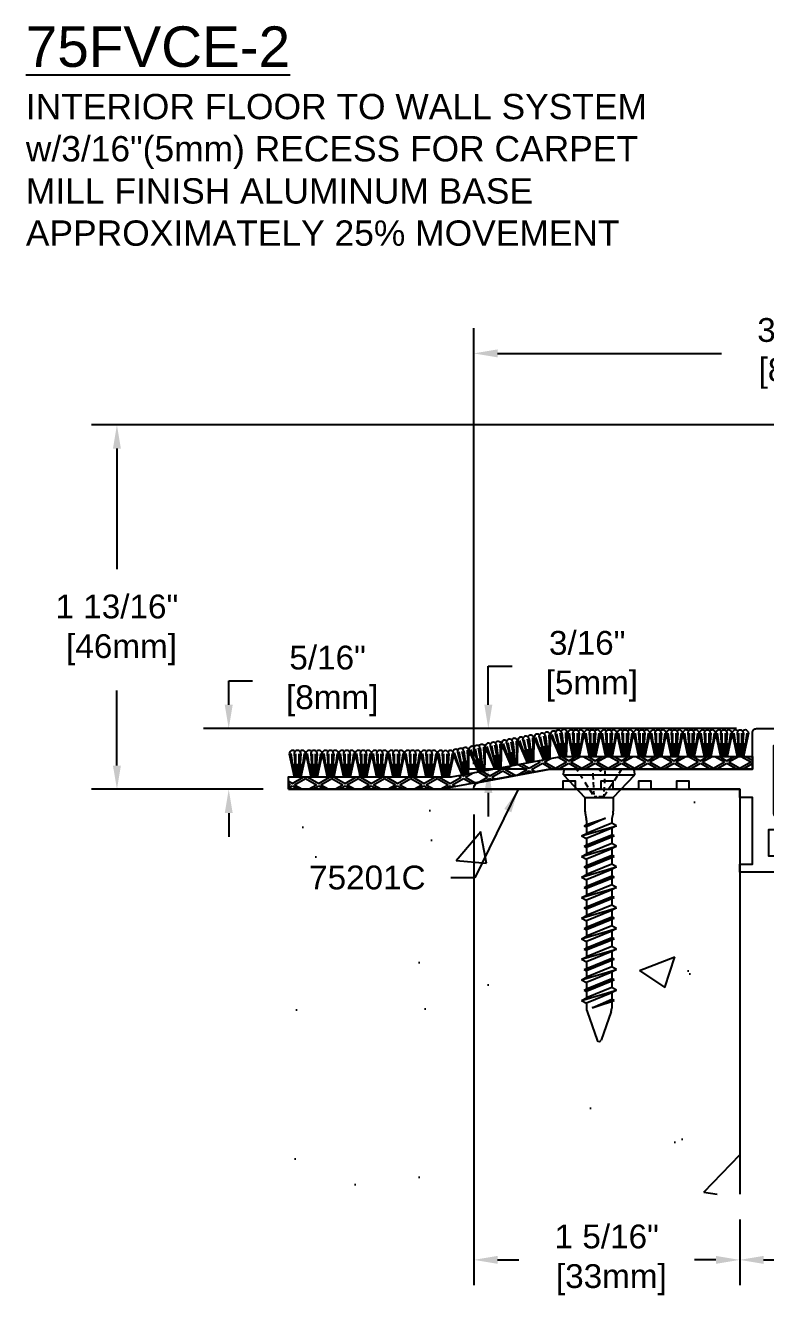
# Model space of a CAD drawing. Header units: inches. Extents: x -0.68 to 7.31, y -0.52 to 5.85.
# Drawn here: x -0.68 to 2.97, y -0.52 to 5.85 of the extents above; entities that cross this region are included whole.
import ezdxf

# ---------------------------------------------------------------- set-up
doc = ezdxf.new("R2010")
doc.units = ezdxf.units.IN
doc.header["$MEASUREMENT"] = 0
for name, color, linetype in [('Anchors', 4, 'Continuous'), ('Conditions', 1, 'Continuous'), ('Dimensions', 3, 'Continuous'), ('Text', 2, 'Continuous')]:
    doc.layers.add(name, color=color, linetype=linetype)
doc.styles.add('ARIAL', font='arial.ttf')
doc.dimstyles.new('ARIAL', dxfattribs={"dimtxt": 0.1175, "dimasz": 0.1175, "dimexe": 0.125, "dimexo": 0.125, "dimgap": 0.125, "dimtad": 0, "dimtih": 1, "dimtoh": 1, "dimdec": 4, "dimzin": 0, "dimdsep": 46, "dimlunit": 4, "dimtxsty": 'ARIAL', "dimcen": 0.09, "dimadec": 0, "dimazin": 0, "dimtfac": 1, "dimtdec": 4, "dimtofl": 0, "dimtmove": 0, "dimatfit": 3, "dimfxl": 0, "dimfrac": 2, "dimtolj": 1, "dimtzin": 0, "dimarcsym": 0})

# ---------------------------------------------------------------- blocks, each defined once
blk = doc.blocks.new('TF316114')
for p, q in [((-0.1634, 0), (0.1634, 0)), ((-0.1042, -0.0127), (-0.1125, 0)), ((-0.1762, -0.0285), (-0.1747, -0.0103)), ((-0.1762, -0.0285), (0.1762, -0.0285)), ((-0.1762, -0.0285), (-0.0698, -0.141)), ((-0.0815, -0.0472), (-0.0915, -0.0321)), ((-0.0308, -0.0055), (-0.0311, -0.0002)), ((-0.0297, -0.0263), (-0.0301, -0.0195)), ((-0.0284, -0.051), (-0.0294, -0.0323)), ((0.0274, -0.0703), (0.0286, -0.0479)), ((0.0297, -0.0255), (0.0306, -0.0085)), ((0.0698, -0.141), (0.1762, -0.0285)), ((0.0898, -0.0346), (0.0746, -0.0579)), ((0.1095, -0.0045), (0.0979, -0.0223)), ((0.1762, -0.0285), (0.1747, -0.0103)), ((-0.0533, -0.0902), (-0.0691, -0.0662)), ((-0.0307, -0.1248), (-0.0441, -0.1044)), ((-0.0263, -0.091), (-0.0277, -0.065)), ((-0.0245, -0.1261), (-0.0253, -0.1097)), ((0.0373, -0.1147), (0.024, -0.135)), ((0.024, -0.135), (0.0245, -0.1246)), ((0.0253, -0.1104), (0.0264, -0.0896)), ((0.0662, -0.0707), (0.0485, -0.0976)), ((-0.0698, -0.141), (-0.0698, -0.2081)), ((-0.0698, -0.141), (0.0698, -0.141)), ((-0.024, -0.135), (-0.0107, -0.135)), ((-0.0018, -0.135), (0.0183, -0.135)), ((0.0698, -0.141), (0.0698, -0.2081)), ((-0.0737, -0.2796), (0.0321, -0.2431)), ((-0.0687, -0.2177), (-0.0633, -0.2437)), ((0.0321, -0.2431), (-0.0623, -0.2858)), ((-0.0623, -0.2734), (0.0321, -0.2431)), ((-0.0623, -0.2533), (-0.0623, -0.2734)), ((0.0622, -0.2533), (0.0622, -0.2667)), ((0.0687, -0.2177), (0.0633, -0.2437)), ((-0.0863, -0.3304), (0.0862, -0.2796)), ((-0.0863, -0.3304), (-0.0623, -0.3175)), ((-0.0737, -0.2796), (-0.0623, -0.2734)), ((-0.0737, -0.2796), (-0.0623, -0.2858)), ((0.0622, -0.2667), (-0.0623, -0.3175)), ((-0.0623, -0.2858), (-0.0623, -0.3175)), ((0.0622, -0.2925), (-0.0623, -0.3433)), ((0.0622, -0.2925), (0.0622, -0.3242)), ((0.0862, -0.2796), (0.0622, -0.2667)), ((0.0862, -0.2796), (0.0622, -0.2925)), ((-0.0863, -0.3304), (-0.0623, -0.3433)), ((-0.0863, -0.4319), (0.0862, -0.3812)), ((-0.0737, -0.3812), (0.0737, -0.3304)), ((-0.0737, -0.3812), (-0.0623, -0.375)), ((-0.0737, -0.3812), (-0.0623, -0.3873)), ((-0.0623, -0.375), (0.0622, -0.3242)), ((0.0622, -0.3365), (-0.0623, -0.3873)), ((-0.0623, -0.3433), (-0.0623, -0.375)), ((0.0622, -0.3682), (-0.0623, -0.419)), ((0.0737, -0.3304), (0.0622, -0.3242)), ((0.0737, -0.3304), (0.0622, -0.3365)), ((0.0622, -0.3365), (0.0622, -0.3682)), ((0.0862, -0.3812), (0.0622, -0.3682)), ((0.0862, -0.3812), (0.0622, -0.3941)), ((-0.0863, -0.4319), (-0.0623, -0.419)), ((-0.0863, -0.4319), (-0.0623, -0.4449)), ((-0.0737, -0.4827), (0.0737, -0.4319)), ((-0.0623, -0.3873), (-0.0623, -0.419)), ((0.0622, -0.3941), (-0.0623, -0.4449)), ((-0.0623, -0.4766), (0.0622, -0.4258)), ((0.0622, -0.4381), (-0.0623, -0.4889)), ((-0.0623, -0.4449), (-0.0623, -0.4766)), ((0.0622, -0.3941), (0.0622, -0.4258)), ((0.0737, -0.4319), (0.0622, -0.4258)), ((0.0737, -0.4319), (0.0622, -0.4381)), ((0.0622, -0.4381), (0.0622, -0.4698)), ((-0.0863, -0.5335), (0.0862, -0.4827)), ((-0.0737, -0.4827), (-0.0623, -0.4766)), ((-0.0737, -0.4827), (-0.0623, -0.4889)), ((0.0622, -0.4698), (-0.0623, -0.5206)), ((-0.0623, -0.4889), (-0.0623, -0.5206)), ((0.0622, -0.4956), (-0.0623, -0.5464)), ((0.0862, -0.4827), (0.0622, -0.4698)), ((0.0862, -0.4827), (0.0622, -0.4956)), ((0.0622, -0.4956), (0.0622, -0.5273)), ((-0.0863, -0.5335), (-0.0623, -0.5206)), ((-0.0863, -0.5335), (-0.0623, -0.5464)), ((-0.0737, -0.5843), (0.0737, -0.5335)), ((-0.0623, -0.5781), (0.0622, -0.5273)), ((0.0622, -0.5397), (-0.0623, -0.5904)), ((-0.0623, -0.5464), (-0.0623, -0.5781)), ((0.0622, -0.5714), (-0.0623, -0.6221)), ((0.0737, -0.5335), (0.0622, -0.5273)), ((0.0737, -0.5335), (0.0622, -0.5397)), ((0.0622, -0.5397), (0.0622, -0.5714)), ((0.0862, -0.5843), (0.0622, -0.5714)), ((-0.0863, -0.6351), (0.0862, -0.5843)), ((-0.0863, -0.6351), (-0.0623, -0.6221)), ((-0.0863, -0.6351), (-0.0623, -0.648)), ((-0.0737, -0.5843), (-0.0623, -0.5781)), ((-0.0737, -0.5843), (-0.0623, -0.5904)), ((-0.0737, -0.6858), (0.0737, -0.6351)), ((-0.0623, -0.5904), (-0.0623, -0.6221)), ((0.0622, -0.5972), (-0.0623, -0.648)), ((-0.0623, -0.6797), (0.0622, -0.6289)), ((0.0862, -0.5843), (0.0622, -0.5972)), ((0.0622, -0.5972), (0.0622, -0.6289)), ((0.0737, -0.6351), (0.0622, -0.6289)), ((0.0737, -0.6351), (0.0622, -0.6412)), ((-0.0863, -0.7366), (0.0862, -0.6858)), ((-0.0737, -0.6858), (-0.0623, -0.6797)), ((-0.0737, -0.6858), (-0.0623, -0.692)), ((0.0622, -0.6412), (-0.0623, -0.692)), ((-0.0623, -0.648), (-0.0623, -0.6797)), ((0.0622, -0.6729), (-0.0623, -0.7237)), ((-0.0623, -0.692), (-0.0623, -0.7237)), ((0.0622, -0.6988), (-0.0623, -0.7495)), ((0.0622, -0.6412), (0.0622, -0.6729)), ((0.0862, -0.6858), (0.0622, -0.6729)), ((0.0862, -0.6858), (0.0622, -0.6988)), ((0.0622, -0.6988), (0.0622, -0.7305)), ((-0.0863, -0.7366), (-0.0623, -0.7237)), ((-0.0863, -0.7366), (-0.0623, -0.7495)), ((-0.0737, -0.7874), (0.0737, -0.7366)), ((-0.0623, -0.7812), (0.0622, -0.7305)), ((0.0622, -0.7428), (-0.0623, -0.7936)), ((-0.0623, -0.7495), (-0.0623, -0.7812)), ((0.0737, -0.7366), (0.0622, -0.7305)), ((0.0737, -0.7366), (0.0622, -0.7428)), ((0.0622, -0.7428), (0.0622, -0.7745)), ((-0.0863, -0.8382), (0.0862, -0.7874)), ((-0.0863, -0.8382), (-0.0623, -0.8253)), ((-0.0737, -0.7874), (-0.0623, -0.7812)), ((-0.0737, -0.7874), (-0.0623, -0.7936)), ((0.0622, -0.7745), (-0.0623, -0.8253)), ((-0.0623, -0.7936), (-0.0623, -0.8253)), ((0.0622, -0.8003), (-0.0623, -0.8511)), ((0.0862, -0.7874), (0.0622, -0.7745)), ((0.0862, -0.7874), (0.0622, -0.8003)), ((0.0622, -0.8003), (0.0622, -0.832)), ((-0.0863, -0.8382), (-0.0623, -0.8511)), ((-0.0863, -0.9397), (0.0862, -0.889)), ((-0.0737, -0.889), (0.0737, -0.8382)), ((-0.0737, -0.889), (-0.0623, -0.8828)), ((-0.0737, -0.889), (-0.0623, -0.8951)), ((-0.0623, -0.8828), (0.0622, -0.832)), ((0.0622, -0.8444), (-0.0623, -0.8951)), ((-0.0623, -0.8511), (-0.0623, -0.8828)), ((0.0622, -0.876), (-0.0623, -0.9268)), ((0.0737, -0.8382), (0.0622, -0.832)), ((0.0737, -0.8382), (0.0622, -0.8444)), ((0.0622, -0.8444), (0.0622, -0.876)), ((0.0862, -0.889), (0.0622, -0.876)), ((0.0862, -0.889), (0.0622, -0.9019)), ((-0.0863, -0.9397), (-0.0623, -0.9268)), ((-0.0863, -0.9397), (-0.0623, -0.9527)), ((-0.0737, -0.9905), (0.0737, -0.9397)), ((-0.0623, -0.8951), (-0.0623, -0.9268)), ((0.0622, -0.9019), (-0.0623, -0.9527)), ((-0.0623, -0.9844), (0.0622, -0.9336)), ((0.0622, -0.9459), (-0.0623, -0.9967)), ((-0.0623, -0.9527), (-0.0623, -0.9844)), ((0.0622, -0.9019), (0.0622, -0.9336)), ((0.0737, -0.9397), (0.0622, -0.9336)), ((0.0737, -0.9397), (0.0622, -0.9459)), ((0.0622, -0.9459), (0.0622, -0.9776)), ((-0.0863, -1.0413), (0.0862, -0.9905)), ((-0.0737, -0.9905), (-0.0623, -0.9844)), ((-0.0737, -0.9905), (-0.0623, -0.9967)), ((0.0622, -0.9776), (-0.0623, -1.0284)), ((-0.0623, -0.9967), (-0.0623, -1.0284)), ((0.0622, -1.0035), (-0.0623, -1.0542)), ((0.0862, -0.9905), (0.0622, -0.9776)), ((0.0862, -0.9905), (0.0622, -1.0035)), ((0.0622, -1.0035), (0.0622, -1.0351)), ((-0.0863, -1.0413), (-0.0623, -1.0284)), ((-0.0863, -1.0413), (-0.0623, -1.0542)), ((-0.0737, -1.0921), (0.0737, -1.0413)), ((-0.0623, -1.0859), (0.0622, -1.0351)), ((0.0622, -1.0475), (-0.0623, -1.0983)), ((-0.0623, -1.0542), (-0.0623, -1.0859)), ((0.0622, -1.0792), (-0.0623, -1.13)), ((0.0737, -1.0413), (0.0622, -1.0351)), ((0.0737, -1.0413), (0.0622, -1.0475)), ((0.0622, -1.0475), (0.0622, -1.0792)), ((0.0862, -1.0921), (0.0622, -1.0792)), ((-0.0863, -1.1429), (0.0862, -1.0921)), ((-0.0863, -1.1429), (-0.0623, -1.13)), ((-0.0863, -1.1429), (-0.0623, -1.1558)), ((-0.0737, -1.0921), (-0.0623, -1.0859)), ((-0.0737, -1.0921), (-0.0623, -1.0983)), ((-0.0623, -1.0983), (-0.0623, -1.13)), ((0.0622, -1.105), (-0.0623, -1.1558)), ((-0.0335, -1.1798), (0.0622, -1.1367)), ((-0.0335, -1.1798), (0.0737, -1.1429)), ((0.0862, -1.0921), (0.0622, -1.105)), ((0.0622, -1.105), (0.0622, -1.1367)), ((0.0737, -1.1429), (0.0622, -1.1367)), ((0.0737, -1.1429), (0.0622, -1.149)), ((-0.0623, -1.1558), (-0.0623, -1.1817)), ((-0.0596, -1.197), (-0.0096, -1.3398)), ((0.0622, -1.149), (-0.0335, -1.1798)), ((0.0596, -1.197), (0.0096, -1.3398)), ((0.0622, -1.149), (0.0622, -1.1817))]:
    blk.add_line(p, q)
for centre, radius, start, end in [((-0.1634, -0.0113), 0.0112, 90, 175), ((0.1634, -0.0113), 0.0112, 5, 90), ((-0.0233, -0.2081), 0.0465, 180, 191.9357), ((-0.1088, -0.2533), 0.0465, 0, 11.9357), ((0.1087, -0.2533), 0.0465, 168.0643, 180), ((0.0233, -0.2081), 0.0465, 348.0643, 0), ((-0.0158, -1.1817), 0.0465, 180, 199.30575), ((0.0158, -1.1817), 0.0465, 340.69425, 0), ((0, -1.3354), 0.0106, 204.10008, 335.89992)]:
    blk.add_arc(centre, radius, start, end)
blk = doc.blocks.new('*D1')
at = {"layer": 'Defpoints', "color": 0}
for p in [(2.8466, 0.0773), (4.8466, 0.0773), (2.8466, -0.247)]:
    blk.add_point(p, dxfattribs=at)
at = {"layer": 'Dimensions', "color": 0, "lineweight": -2}
for p, q in [((2.8466, -0.0477), (2.8466, -0.372)), ((4.8466, -0.0477), (4.8466, -0.372)), ((2.9641, -0.247), (3.4133, -0.247)), ((4.7291, -0.247), (4.2799, -0.247))]:
    blk.add_line(p, q, dxfattribs=at)
at = {"layer": 'Dimensions', "color": 0}
for points in [[(2.9641, -0.2274), (2.9641, -0.2666), (2.8466, -0.247)], [(4.7291, -0.2274), (4.7291, -0.2666), (4.8466, -0.247)]]:
    blk.add_solid(points, dxfattribs=at)
at = {"layer": 'Dimensions', "color": 0, "insert": (3.8466, -0.247), "char_height": 0.1175, "attachment_point": 5, "style": 'ARIAL'}
blk.add_mtext('\\A1;2"\\P [51mm]', dxfattribs=at)
blk = doc.blocks.new('*D2')
at = {"layer": 'Defpoints', "color": 0}
for p in [(1.5341, 2.0773), (2.8466, 0.0773), (2.8466, -0.247)]:
    blk.add_point(p, dxfattribs=at)
at = {"layer": 'Dimensions', "color": 0, "lineweight": -2}
for p, q in [((1.5341, 1.9523), (1.5341, -0.372)), ((2.8466, -0.0477), (2.8466, -0.372)), ((1.6516, -0.247), (1.757, -0.247)), ((2.7291, -0.247), (2.6237, -0.247))]:
    blk.add_line(p, q, dxfattribs=at)
at = {"layer": 'Dimensions', "color": 0}
for points in [[(1.6516, -0.2274), (1.6516, -0.2666), (1.5341, -0.247)], [(2.7291, -0.2274), (2.7291, -0.2666), (2.8466, -0.247)]]:
    blk.add_solid(points, dxfattribs=at)
at = {"layer": 'Dimensions', "color": 0, "insert": (2.1903, -0.247), "char_height": 0.1175, "attachment_point": 5, "style": 'ARIAL'}
blk.add_mtext('\\A1;1 5/16"\\P [33mm]', dxfattribs=at)
blk = doc.blocks.new('*D3')
at = {"layer": 'Defpoints', "color": 0}
for p in [(1.5341, 4.2306), (4.8466, 3.6523), (1.5341, 2.0773)]:
    blk.add_point(p, dxfattribs=at)
at = {"layer": 'Dimensions', "color": 0, "lineweight": -2}
for p, q in [((1.5341, 2.2023), (1.5341, 4.3556)), ((4.8466, 3.7773), (4.8466, 4.3556)), ((1.6516, 4.2306), (2.757, 4.2306)), ((4.7291, 4.2306), (3.6237, 4.2306))]:
    blk.add_line(p, q, dxfattribs=at)
at = {"layer": 'Dimensions', "color": 0}
for points in [[(1.6516, 4.2502), (1.6516, 4.211), (1.5341, 4.2306)], [(4.7291, 4.2502), (4.7291, 4.211), (4.8466, 4.2306)]]:
    blk.add_solid(points, dxfattribs=at)
at = {"layer": 'Dimensions', "color": 0, "insert": (3.1903, 4.2306), "char_height": 0.1175, "attachment_point": 5, "style": 'ARIAL'}
blk.add_mtext('\\A1;3 5/16"\\P [84mm]', dxfattribs=at)
blk = doc.blocks.new('*D4')
at = {"layer": 'Defpoints', "color": 0}
for p in [(4.8466, 3.878), (-0.2271, 2.0773), (0.6192, 2.0773)]:
    blk.add_point(p, dxfattribs=at)
at = {"layer": 'Dimensions', "color": 0, "lineweight": -2}
for p, q in [((4.7216, 3.878), (-0.3521, 3.878)), ((-0.2271, 3.7605), (-0.2271, 3.164)), ((-0.2271, 2.1948), (-0.2271, 2.5656)), ((0.4942, 2.0773), (-0.3521, 2.0773))]:
    blk.add_line(p, q, dxfattribs=at)
at = {"layer": 'Dimensions', "color": 0}
for points in [[(-0.2467, 3.7605), (-0.2075, 3.7605), (-0.2271, 3.878)], [(-0.2467, 2.1948), (-0.2075, 2.1948), (-0.2271, 2.0773)]]:
    blk.add_solid(points, dxfattribs=at)
at = {"layer": 'Dimensions', "color": 0, "insert": (-0.2271, 2.8648), "char_height": 0.1175, "attachment_point": 5, "style": 'ARIAL'}
blk.add_mtext('\\A1;1 13/16"\\P [46mm]', dxfattribs=at)
blk = doc.blocks.new('*D5')
at = {"layer": 'Defpoints', "color": 0}
for p in [(2.9562, 2.3775), (0.3247, 2.0773), (0.6192, 2.0773)]:
    blk.add_point(p, dxfattribs=at)
at = {"layer": 'Dimensions', "color": 0, "lineweight": -2}
for p, q in [((0.3247, 2.495), (0.3247, 2.6125)), ((0.3247, 2.6125), (0.4422, 2.6125)), ((2.8312, 2.3775), (0.1997, 2.3775)), ((0.4942, 2.0773), (0.1997, 2.0773)), ((0.3247, 1.9598), (0.3247, 1.8423))]:
    blk.add_line(p, q, dxfattribs=at)
at = {"layer": 'Dimensions', "color": 0}
for points in [[(0.3051, 2.495), (0.3443, 2.495), (0.3247, 2.3775)], [(0.3051, 1.9598), (0.3443, 1.9598), (0.3247, 2.0773)]]:
    blk.add_solid(points, dxfattribs=at)
at = {"layer": 'Dimensions', "color": 0, "insert": (0.8127, 2.6125), "char_height": 0.1175, "attachment_point": 5, "style": 'ARIAL'}
blk.add_mtext('\\A1;5/16"\\P [8mm]', dxfattribs=at)
blk = doc.blocks.new('*D6')
at = {"layer": 'Defpoints', "color": 0}
for p in [(2.9562, 2.3775), (1.6059, 2.1773), (1.9227, 2.1773)]:
    blk.add_point(p, dxfattribs=at)
at = {"layer": 'Dimensions', "color": 0, "lineweight": -2}
for p, q in [((1.6059, 2.495), (1.6059, 2.6853)), ((1.6059, 2.6853), (1.7234, 2.6853)), ((2.8312, 2.3775), (1.4809, 2.3775)), ((1.7977, 2.1773), (1.4809, 2.1773)), ((1.6059, 2.0598), (1.6059, 1.9423))]:
    blk.add_line(p, q, dxfattribs=at)
at = {"layer": 'Dimensions', "color": 0}
for points in [[(1.5863, 2.495), (1.6255, 2.495), (1.6059, 2.3775)], [(1.5863, 2.0598), (1.6255, 2.0598), (1.6059, 2.1773)]]:
    blk.add_solid(points, dxfattribs=at)
at = {"layer": 'Dimensions', "color": 0, "insert": (2.0939, 2.6853), "char_height": 0.1175, "attachment_point": 5, "style": 'ARIAL'}
blk.add_mtext('\\A1;3/16"\\P [5mm]', dxfattribs=at)
blk = doc.blocks.new('75201C')
blk.add_line((-1.6336, -3.7739), (-1.6336, -3.7739))
blk.add_lwpolyline([(-1.8836, -3.8589), (-1.8836, -4.1689, 0.414214), (-1.8636, -4.1889), (-1.6086, -4.1889), (-1.6086, -4.3179), (-2.1543, -4.3179), (-2.1543, -4.2649), (-2.1943, -4.2649), (-2.1943, -4.3979), (-1.4661, -4.3979), (-1.4661, -4.3579), (-1.5286, -4.3579), (-1.5286, -4.0289), (-1.4661, -4.0289), (-1.4661, -3.9889), (-1.2161, -3.9889), (-1.2161, -3.9489), (-1.1541, -3.9489), (-1.1541, -3.9889), (-1.0291, -3.9889), (-1.0291, -3.9489), (-0.9671, -3.9489), (-0.9671, -3.9889), (-0.8421, -3.9889), (-0.8421, -3.9489), (-0.7801, -3.9489), (-0.7801, -3.9889), (-0.6551, -3.9889), (-0.6551, -3.9489), (-0.5931, -3.9489), (-0.5931, -3.9889), (-0.1536, -3.9889), (-0.1536, -3.9834, 0.361139), (-0.1777, -3.9544), (-0.5286, -3.8889), (-0.7686, -3.8889), (-0.7786, -3.8989), (-0.7886, -3.8889), (-1.5286, -3.8889), (-1.5286, -3.7089, 0.414214), (-1.5486, -3.6889), (-1.6336, -3.6889, 0.414214), (-1.6536, -3.7089), (-1.6536, -3.7539, 0.414214), (-1.6336, -3.7739), (-1.6336, -4.1089, -0.414214), (-1.6536, -4.1289), (-1.7836, -4.1289, -0.414214), (-1.8036, -4.1089), (-1.8036, -3.8589, 0.414214), (-1.8236, -3.8389), (-1.8636, -3.8389, 0.414214)], format="xyb", close=True)
blk = doc.blocks.new('CARPET')
at = {"layer": 'Conditions'}
h = blk.add_hatch(dxfattribs=at)
h.set_pattern_fill('EXPAND', color=256, scale=0.125, style=0)
h.set_pattern_definition([(30, (0, 0), (2e-11, 0.075), [0.0625, -0.0125]), (330, (0, 0), (0.0649519, 0.0375), [0.0625, -0.0125]), (330, (0.054125, 0.03125), (0.0649519, 0.0375), [0.0625, -0.0125]), (30, (0.054125, 0.04375), (2e-11, 0.075), [0.0625, -0.0125])])
h.paths.add_polyline_path([(2.9091, 2.1773), (2.9091, 2.2398), (1.9664, 2.2398), (1.9664, 2.2397), (1.9663, 2.2398), (1.9658, 2.2398), (1.9014, 2.2278), (1.9015, 2.2277), (1.9014, 2.2278), (1.8858, 2.2249), (1.8859, 2.2247), (1.8858, 2.2249), (1.8209, 2.2128), (1.821, 2.2127), (1.8209, 2.2128), (1.8053, 2.2099), (1.8054, 2.2097), (1.8053, 2.2099), (1.7404, 2.1977), (1.7405, 2.1977), (1.7404, 2.1977), (1.7248, 2.1948), (1.7249, 2.1946), (1.7248, 2.1948), (1.6599, 2.1827), (1.66, 2.1827), (1.6599, 2.1827), (1.6443, 2.1798), (1.6444, 2.1796), (1.6443, 2.1798), (1.5794, 2.1677), (1.5795, 2.1676), (1.5794, 2.1677), (1.5638, 2.1648), (1.5639, 2.1646), (1.5638, 2.1648), (1.4989, 2.1527), (1.499, 2.1526), (1.4989, 2.1527), (1.4833, 2.1497), (1.4834, 2.1496), (1.4833, 2.1497), (1.4244, 2.1387), (0.6192, 2.1387), (0.6192, 2.0773), (1.3734, 2.0773), (1.9091, 2.1773)])
blk.add_line((1.3734, 2.0773), (0.6192, 2.0773), dxfattribs=at)
for points in [[(1.9681, 2.3566), (1.9823, 2.2398)], [(1.9868, 2.3586), (1.9906, 2.2398)], [(1.9947, 2.3588), (1.9904, 2.2398)], [(1.66, 2.1827), (1.6381, 2.295)], [(1.6461, 2.2965), (1.66, 2.1827)], [(1.6622, 2.3008), (1.6681, 2.1842)], [(1.6701, 2.3012), (1.668, 2.1842)], [(1.671, 2.3008), (1.7168, 2.1931)], [(1.6785, 2.3034), (1.7167, 2.1931)], [(1.695, 2.3054), (1.7249, 2.1946)], [(1.7249, 2.1946), (1.703, 2.307)], [(1.7405, 2.1977), (1.7186, 2.31)], [(1.7266, 2.3116), (1.7405, 2.1977)], [(1.7427, 2.3158), (1.7486, 2.1993)], [(1.7506, 2.3162), (1.7485, 2.1992)], [(1.7515, 2.3158), (1.7973, 2.2081)], [(1.759, 2.3184), (1.7972, 2.2081)], [(1.7755, 2.3205), (1.8054, 2.2097)], [(1.8054, 2.2097), (1.7835, 2.322)], [(1.821, 2.2127), (1.7991, 2.325)], [(1.8071, 2.3266), (1.821, 2.2127)], [(1.8232, 2.3309), (1.8291, 2.2143)], [(1.8311, 2.3313), (1.829, 2.2143)], [(1.832, 2.3308), (1.8778, 2.2231)], [(1.8395, 2.3334), (1.8777, 2.2231)], [(1.856, 2.3355), (1.8859, 2.2247)], [(1.8859, 2.2247), (1.864, 2.337)], [(1.9015, 2.2277), (1.8796, 2.3401)], [(1.8876, 2.3416), (1.9015, 2.2277)], [(1.8984, 2.2936), (1.9017, 2.2278)], [(1.9037, 2.3459), (1.9096, 2.2293)], [(1.9116, 2.3463), (1.9095, 2.2293)], [(1.9125, 2.3458), (1.9583, 2.2382)], [(1.92, 2.3484), (1.9582, 2.2381)], [(1.9365, 2.3505), (1.9664, 2.2397)], [(1.9664, 2.2397), (1.9445, 2.3521)], [(1.9445, 2.302), (1.9661, 2.2397)], [(1.9825, 2.2398), (1.9601, 2.3551)], [(1.9744, 2.2398), (1.9617, 2.3053)], [(1.9805, 2.3064), (1.9827, 2.2398)], [(1.9975, 2.3542), (2.0219, 2.2398)], [(2.0054, 2.3554), (2.0218, 2.2398)], [(2.0205, 2.3051), (2.0298, 2.2398)], [(2.022, 2.3542), (2.0301, 2.2398)], [(2.0301, 2.2398), (2.0301, 2.3542)], [(2.0381, 2.2398), (2.0381, 2.3051)], [(2.046, 2.2398), (2.046, 2.3542)], [(2.0542, 2.3542), (2.046, 2.2398)], [(2.0556, 2.3051), (2.0463, 2.2398)], [(2.0786, 2.3542), (2.0542, 2.2398)], [(2.0708, 2.3554), (2.0543, 2.2398)], [(2.0786, 2.3542), (2.103, 2.2398)], [(2.0865, 2.3554), (2.103, 2.2398)], [(2.1017, 2.3051), (2.111, 2.2398)], [(2.1031, 2.3542), (2.1113, 2.2398)], [(2.1113, 2.2398), (2.1113, 2.3542)], [(2.1192, 2.2398), (2.1192, 2.3051)], [(2.1353, 2.3542), (2.1271, 2.2398)], [(2.1271, 2.2398), (2.1271, 2.3542)], [(2.1367, 2.3051), (2.1274, 2.2398)], [(2.1519, 2.3554), (2.1354, 2.2398)], [(2.1598, 2.3542), (2.1354, 2.2398)], [(2.1598, 2.3542), (2.1842, 2.2398)], [(2.1676, 2.3554), (2.1841, 2.2398)], [(2.1828, 2.3051), (2.1921, 2.2398)], [(2.1842, 2.3542), (2.1924, 2.2398)], [(2.1924, 2.2398), (2.1924, 2.3542)], [(2.2003, 2.2398), (2.2003, 2.3051)], [(2.2083, 2.2398), (2.2083, 2.3542)], [(2.2164, 2.3542), (2.2083, 2.2398)], [(2.2179, 2.3051), (2.2086, 2.2398)], [(2.2409, 2.3542), (2.2165, 2.2398)], [(2.233, 2.3554), (2.2166, 2.2398)], [(2.2409, 2.3542), (2.2653, 2.2398)], [(2.2488, 2.3554), (2.2652, 2.2398)], [(2.2639, 2.3051), (2.2733, 2.2398)], [(2.2654, 2.3542), (2.2735, 2.2398)], [(2.2735, 2.2398), (2.2735, 2.3542)], [(2.2815, 2.2398), (2.2815, 2.3051)], [(2.2976, 2.3542), (2.2894, 2.2398)], [(2.2894, 2.2398), (2.2894, 2.3542)], [(2.299, 2.3051), (2.2897, 2.2398)], [(2.322, 2.3542), (2.2976, 2.2398)], [(2.3142, 2.3554), (2.2977, 2.2398)], [(2.322, 2.3542), (2.3465, 2.2398)], [(2.3299, 2.3554), (2.3464, 2.2398)], [(2.3451, 2.3051), (2.3544, 2.2398)], [(2.3465, 2.3542), (2.3547, 2.2398)], [(2.3547, 2.2398), (2.3547, 2.3542)], [(2.3626, 2.2398), (2.3626, 2.3051)], [(2.3705, 2.2398), (2.3705, 2.3542)], [(2.3787, 2.3542), (2.3705, 2.2398)], [(2.3801, 2.3051), (2.3708, 2.2398)], [(2.3953, 2.3554), (2.3788, 2.2398)], [(2.4032, 2.3542), (2.3788, 2.2398)], [(2.4032, 2.3542), (2.4276, 2.2398)], [(2.411, 2.3554), (2.4275, 2.2398)], [(2.4262, 2.3051), (2.4355, 2.2398)], [(2.4276, 2.3542), (2.4358, 2.2398)], [(2.4358, 2.2398), (2.4358, 2.3542)], [(2.4437, 2.2398), (2.4437, 2.3051)], [(2.4598, 2.3542), (2.4517, 2.2398)], [(2.4517, 2.2398), (2.4517, 2.3542)], [(2.4613, 2.3051), (2.452, 2.2398)], [(2.4843, 2.3542), (2.4599, 2.2398)], [(2.4765, 2.3554), (2.46, 2.2398)], [(2.4843, 2.3542), (2.5087, 2.2398)], [(2.4922, 2.3554), (2.5086, 2.2398)], [(2.5074, 2.3051), (2.5167, 2.2398)], [(2.5088, 2.3542), (2.5169, 2.2398)], [(2.5169, 2.2398), (2.5169, 2.3542)], [(2.5249, 2.2398), (2.5249, 2.3051)], [(2.5328, 2.2398), (2.5328, 2.3542)], [(2.541, 2.3542), (2.5328, 2.2398)], [(2.5424, 2.3051), (2.5331, 2.2398)], [(2.5654, 2.3542), (2.541, 2.2398)], [(2.5576, 2.3554), (2.5411, 2.2398)], [(2.5654, 2.3542), (2.5899, 2.2398)], [(2.5733, 2.3554), (2.5898, 2.2398)], [(2.5885, 2.3051), (2.5978, 2.2398)], [(2.5899, 2.3542), (2.5981, 2.2398)], [(2.5981, 2.2398), (2.5981, 2.3542)], [(2.606, 2.2398), (2.606, 2.3051)], [(2.6221, 2.3542), (2.6139, 2.2398)], [(2.6139, 2.2398), (2.6139, 2.3542)], [(2.6235, 2.3051), (2.6142, 2.2398)], [(2.6387, 2.3554), (2.6222, 2.2398)], [(2.6466, 2.3542), (2.6222, 2.2398)], [(2.6466, 2.3542), (2.671, 2.2398)], [(2.6544, 2.3554), (2.6709, 2.2398)], [(2.6696, 2.3051), (2.6789, 2.2398)], [(2.6711, 2.3542), (2.6792, 2.2398)], [(2.6792, 2.2398), (2.6792, 2.3542)], [(2.6871, 2.2398), (2.6871, 2.3051)], [(2.6951, 2.2398), (2.6951, 2.3542)], [(2.7032, 2.3542), (2.6951, 2.2398)], [(2.7047, 2.3051), (2.6954, 2.2398)], [(2.7277, 2.3542), (2.7033, 2.2398)], [(2.7199, 2.3554), (2.7034, 2.2398)], [(2.7277, 2.3542), (2.7521, 2.2398)], [(2.7356, 2.3554), (2.752, 2.2398)], [(2.7508, 2.3051), (2.7601, 2.2398)], [(2.7522, 2.3542), (2.7603, 2.2398)], [(2.7603, 2.2398), (2.7603, 2.3542)], [(2.7683, 2.2398), (2.7683, 2.3051)], [(2.7844, 2.3542), (2.7762, 2.2398)], [(2.7762, 2.2398), (2.7762, 2.3542)], [(2.7858, 2.3051), (2.7765, 2.2398)], [(2.8089, 2.3542), (2.7844, 2.2398)], [(2.801, 2.3554), (2.7845, 2.2398)], [(2.8089, 2.3542), (2.8333, 2.2398)], [(2.8167, 2.3554), (2.8332, 2.2398)], [(2.8319, 2.3051), (2.8412, 2.2398)], [(2.8333, 2.3542), (2.8415, 2.2398)], [(2.8415, 2.2398), (2.8415, 2.3542)], [(2.8494, 2.2398), (2.8494, 2.3051)], [(2.8655, 2.3542), (2.8574, 2.2398)], [(2.8574, 2.2398), (2.8574, 2.3542)], [(2.8669, 2.3051), (2.8576, 2.2398)], [(2.89, 2.3542), (2.8656, 2.2398)], [(2.8821, 2.3554), (2.8657, 2.2398)], [(0.6192, 2.0773), (0.6192, 2.1387), (1.4244, 2.1387), (1.9658, 2.2398), (2.9091, 2.2398), (2.9091, 2.1773), (1.9091, 2.1773), (1.3734, 2.0773)], [(0.6236, 2.2532), (0.648, 2.1387)], [(0.6315, 2.2543), (0.648, 2.1387)], [(0.6481, 2.2532), (0.6563, 2.1387)], [(0.6563, 2.1387), (0.6563, 2.2532)], [(0.6721, 2.1387), (0.6721, 2.2532)], [(0.6803, 2.2532), (0.6721, 2.1387)], [(0.6969, 2.2543), (0.6804, 2.1387)], [(0.7048, 2.2532), (0.6804, 2.1387)], [(0.7048, 2.2532), (0.7292, 2.1387)], [(0.7126, 2.2543), (0.7291, 2.1387)], [(0.7292, 2.2532), (0.7374, 2.1387)], [(0.7374, 2.1387), (0.7374, 2.2532)], [(0.7533, 2.1387), (0.7533, 2.2532)], [(0.7614, 2.2532), (0.7533, 2.1387)], [(0.7859, 2.2532), (0.7615, 2.1387)], [(0.778, 2.2543), (0.7616, 2.1387)], [(0.7859, 2.2532), (0.8103, 2.1387)], [(0.7938, 2.2543), (0.8102, 2.1387)], [(0.8104, 2.2532), (0.8185, 2.1387)], [(0.8185, 2.1387), (0.8185, 2.2532)], [(0.8344, 2.1387), (0.8344, 2.2532)], [(0.8426, 2.2532), (0.8344, 2.1387)], [(0.867, 2.2532), (0.8426, 2.1387)], [(0.8592, 2.2543), (0.8427, 2.1387)], [(0.867, 2.2532), (0.8915, 2.1387)], [(0.8749, 2.2543), (0.8914, 2.1387)], [(0.8915, 2.2532), (0.8997, 2.1387)], [(0.8997, 2.1387), (0.8997, 2.2532)], [(0.9237, 2.2532), (0.9155, 2.1387)], [(0.9155, 2.1387), (0.9155, 2.2532)], [(0.9403, 2.2543), (0.9238, 2.1387)], [(0.9482, 2.2532), (0.9238, 2.1387)], [(0.9482, 2.2532), (0.9726, 2.1387)], [(0.956, 2.2543), (0.9725, 2.1387)], [(0.9726, 2.2532), (0.9808, 2.1387)], [(0.9808, 2.1387), (0.9808, 2.2532)], [(0.9967, 2.1387), (0.9967, 2.2532)], [(1.0048, 2.2532), (0.9967, 2.1387)], [(1.0293, 2.2532), (1.0049, 2.1387)], [(1.0215, 2.2543), (1.005, 2.1387)], [(1.0293, 2.2532), (1.0537, 2.1387)], [(1.0372, 2.2543), (1.0536, 2.1387)], [(1.0538, 2.2532), (1.0619, 2.1387)], [(1.0619, 2.1387), (1.0619, 2.2532)], [(1.086, 2.2532), (1.0778, 2.1387)], [(1.0778, 2.1387), (1.0778, 2.2532)], [(1.1104, 2.2532), (1.086, 2.1387)], [(1.1026, 2.2543), (1.0861, 2.1387)], [(1.1104, 2.2532), (1.1349, 2.1387)], [(1.1183, 2.2543), (1.1348, 2.1387)], [(1.1349, 2.2532), (1.1431, 2.1387)], [(1.1431, 2.1387), (1.1431, 2.2532)], [(1.159, 2.1387), (1.159, 2.2532)], [(1.1671, 2.2532), (1.159, 2.1387)], [(1.1837, 2.2543), (1.1672, 2.1387)], [(1.1916, 2.2532), (1.1672, 2.1387)], [(1.1916, 2.2532), (1.216, 2.1387)], [(1.1994, 2.2543), (1.2159, 2.1387)], [(1.2161, 2.2532), (1.2242, 2.1387)], [(1.2242, 2.1387), (1.2242, 2.2532)], [(1.2401, 2.1387), (1.2401, 2.2532)], [(1.2482, 2.2532), (1.2401, 2.1387)], [(1.2727, 2.2532), (1.2483, 2.1387)], [(1.2649, 2.2543), (1.2484, 2.1387)], [(1.2727, 2.2532), (1.2971, 2.1387)], [(1.2806, 2.2543), (1.297, 2.1387)], [(1.2972, 2.2532), (1.3053, 2.1387)], [(1.3053, 2.1387), (1.3053, 2.2532)], [(1.3294, 2.2532), (1.3212, 2.1387)], [(1.3212, 2.1387), (1.3212, 2.2532)], [(1.3539, 2.2532), (1.3294, 2.1387)], [(1.346, 2.2543), (1.3295, 2.1387)], [(1.3539, 2.2532), (1.3783, 2.1387)], [(1.3617, 2.2543), (1.3782, 2.1387)], [(1.3783, 2.2532), (1.3865, 2.1387)], [(1.3865, 2.1387), (1.3865, 2.2532)], [(1.4024, 2.1387), (1.4024, 2.2532)], [(1.435, 2.2532), (1.4106, 2.1387)], [(1.4271, 2.2543), (1.4107, 2.1387)], [(1.4335, 2.2463), (1.4748, 2.1492)], [(1.437, 2.2583), (1.4748, 2.1492)], [(1.4535, 2.2603), (1.4834, 2.1496)], [(1.4834, 2.1496), (1.4615, 2.2619)], [(1.499, 2.1526), (1.4771, 2.2649)], [(1.4851, 2.2665), (1.499, 2.1526)], [(1.5012, 2.2708), (1.5071, 2.1542)], [(1.5092, 2.2712), (1.507, 2.1542)], [(1.51, 2.2707), (1.5558, 2.163)], [(1.5175, 2.2733), (1.5557, 2.163)], [(1.534, 2.2754), (1.5639, 2.1646)], [(1.5639, 2.1646), (1.542, 2.2769)], [(1.5795, 2.1676), (1.5576, 2.28)], [(1.5717, 2.1661), (1.5592, 2.2302)], [(1.5656, 2.2815), (1.5795, 2.1676)], [(1.5817, 2.2858), (1.5876, 2.1692)], [(1.5896, 2.2862), (1.5875, 2.1692)], [(1.5905, 2.2857), (1.6363, 2.1781)], [(1.598, 2.2883), (1.6362, 2.178)], [(1.6145, 2.2904), (1.6444, 2.1796)], [(1.6444, 2.1796), (1.6225, 2.292)], [(1.6522, 2.1811), (1.6397, 2.2452)], [(1.6569, 2.2485), (1.6602, 2.1827)], [(1.703, 2.2569), (1.7246, 2.1946)], [(1.7327, 2.1962), (1.7202, 2.2602)], [(1.7835, 2.2719), (1.8051, 2.2096)], [(1.8132, 2.2112), (1.8007, 2.2753)], [(1.8179, 2.2786), (1.8212, 2.2128)], [(1.864, 2.2869), (1.8856, 2.2246)], [(1.8937, 2.2262), (1.8812, 2.2903)], [(0.6467, 2.204), (0.656, 2.1387)], [(0.6642, 2.1387), (0.6642, 2.204)], [(0.6817, 2.204), (0.6724, 2.1387)], [(0.7278, 2.204), (0.7371, 2.1387)], [(0.7453, 2.1387), (0.7453, 2.204)], [(0.7629, 2.204), (0.7536, 2.1387)], [(0.8089, 2.204), (0.8183, 2.1387)], [(0.8265, 2.1387), (0.8265, 2.204)], [(0.844, 2.204), (0.8347, 2.1387)], [(0.8901, 2.204), (0.8994, 2.1387)], [(0.9076, 2.1387), (0.9076, 2.204)], [(0.9251, 2.204), (0.9158, 2.1387)], [(0.9712, 2.204), (0.9805, 2.1387)], [(0.9887, 2.1387), (0.9887, 2.204)], [(1.0063, 2.204), (0.997, 2.1387)], [(1.0524, 2.204), (1.0617, 2.1387)], [(1.0699, 2.1387), (1.0699, 2.204)], [(1.0874, 2.204), (1.0781, 2.1387)], [(1.1335, 2.204), (1.1428, 2.1387)], [(1.151, 2.1387), (1.151, 2.204)], [(1.1685, 2.204), (1.1592, 2.1387)], [(1.2146, 2.204), (1.2239, 2.1387)], [(1.2321, 2.1387), (1.2321, 2.204)], [(1.2497, 2.204), (1.2404, 2.1387)], [(1.2958, 2.204), (1.3051, 2.1387)], [(1.3133, 2.1387), (1.3133, 2.204)], [(1.3308, 2.204), (1.3215, 2.1387)], [(1.3769, 2.204), (1.3862, 2.1387)], [(1.3944, 2.1387), (1.3944, 2.204)], [(1.4119, 2.204), (1.4026, 2.1387)], [(1.4912, 2.1511), (1.4787, 2.2151)], [(1.4959, 2.2185), (1.4992, 2.1527)], [(1.542, 2.2268), (1.5636, 2.1645)]]:
    blk.add_lwpolyline(points, dxfattribs=at)
blk.add_lwpolyline([(1.4105, 2.2532), (1.4024, 2.1387)], close=True, dxfattribs=at)
for centre, radius, start, end in [((1.8956, 2.3432), 0.0163, 11, 149.789), ((1.9285, 2.3489), 0.0163, 52.211, 191), ((1.9523, 2.3536), 0.0161, 6.92228, 195.07772), ((1.9786, 2.356), 0.0163, 9.97676, 150.26011), ((2.0138, 2.3542), 0.0163, 41.211, 180), ((2.0381, 2.3542), 0.0161, 355.92228, 184.07772), ((2.0623, 2.3542), 0.0163, 0, 138.789), ((2.0949, 2.3542), 0.0163, 41.211, 180), ((2.1192, 2.3542), 0.0161, 355.92228, 184.07772), ((2.1435, 2.3542), 0.0163, 0, 138.789), ((2.1761, 2.3542), 0.0163, 41.211, 180), ((2.2003, 2.3542), 0.0161, 355.92228, 184.07772), ((2.2246, 2.3542), 0.0163, 0, 138.789), ((2.2572, 2.3542), 0.0163, 41.211, 180), ((2.2815, 2.3542), 0.0161, 355.92228, 184.07772), ((2.3057, 2.3542), 0.0163, 0, 138.789), ((2.3384, 2.3542), 0.0163, 41.211, 180), ((2.3626, 2.3542), 0.0161, 355.92228, 184.07772), ((2.3869, 2.3542), 0.0163, 0, 138.789), ((2.4195, 2.3542), 0.0163, 41.211, 180), ((2.4437, 2.3542), 0.0161, 355.92228, 184.07772), ((2.468, 2.3542), 0.0163, 0, 138.789), ((2.5006, 2.3542), 0.0163, 41.211, 180), ((2.5249, 2.3542), 0.0161, 355.92228, 184.07772), ((2.5491, 2.3542), 0.0163, 0, 138.789), ((2.5818, 2.3542), 0.0163, 41.211, 180), ((2.606, 2.3542), 0.0161, 355.92228, 184.07772), ((2.6303, 2.3542), 0.0163, 0, 138.789), ((2.6629, 2.3542), 0.0163, 41.211, 180), ((2.6871, 2.3542), 0.0161, 355.92228, 184.07772), ((2.7114, 2.3542), 0.0163, 0, 138.789), ((2.744, 2.3542), 0.0163, 41.211, 180), ((2.7683, 2.3542), 0.0161, 355.92228, 184.07772), ((2.7925, 2.3542), 0.0163, 0, 138.789), ((2.8252, 2.3542), 0.0163, 41.211, 180), ((2.8494, 2.3542), 0.0161, 355.92228, 184.07772), ((2.8737, 2.3542), 0.0163, 0, 138.789), ((1.5498, 2.2784), 0.0161, 6.92228, 195.07772), ((1.5736, 2.2831), 0.0163, 11, 149.789), ((1.6065, 2.2888), 0.0163, 52.211, 191), ((1.6303, 2.2935), 0.0161, 6.92228, 195.07772), ((1.6541, 2.2981), 0.0163, 11, 149.789), ((1.687, 2.3039), 0.0163, 52.211, 191), ((1.7108, 2.3085), 0.0161, 6.92228, 195.07772), ((1.7346, 2.3131), 0.0163, 11, 149.789), ((1.7675, 2.3189), 0.0163, 52.211, 191), ((1.7913, 2.3235), 0.0161, 6.92228, 195.07772), ((1.8151, 2.3281), 0.0163, 11, 149.789), ((1.848, 2.3339), 0.0163, 52.211, 191), ((1.8718, 2.3385), 0.0161, 6.92228, 195.07772), ((0.6399, 2.2532), 0.0163, 41.211, 180), ((0.6642, 2.2532), 0.0161, 355.92228, 184.07772), ((0.6885, 2.2532), 0.0163, 0, 138.789), ((0.7211, 2.2532), 0.0163, 41.211, 180), ((0.7453, 2.2532), 0.0161, 355.92228, 184.07772), ((0.7696, 2.2532), 0.0163, 0, 138.789), ((0.8022, 2.2532), 0.0163, 41.211, 180), ((0.8265, 2.2532), 0.0161, 355.92228, 184.07772), ((0.8507, 2.2532), 0.0163, 0, 138.789), ((0.8834, 2.2532), 0.0163, 41.211, 180), ((0.9076, 2.2532), 0.0161, 355.92228, 184.07772), ((0.9319, 2.2532), 0.0163, 0, 138.789), ((0.9645, 2.2532), 0.0163, 41.211, 180), ((0.9887, 2.2532), 0.0161, 355.92228, 184.07772), ((1.013, 2.2532), 0.0163, 0, 138.789), ((1.0456, 2.2532), 0.0163, 41.211, 180), ((1.0699, 2.2532), 0.0161, 355.92228, 184.07772), ((1.0941, 2.2532), 0.0163, 0, 138.789), ((1.1268, 2.2532), 0.0163, 41.211, 180), ((1.151, 2.2532), 0.0161, 355.92228, 184.07772), ((1.1753, 2.2532), 0.0163, 0, 138.789), ((1.2079, 2.2532), 0.0163, 41.211, 180), ((1.2321, 2.2532), 0.0161, 355.92228, 184.07772), ((1.2564, 2.2532), 0.0163, 0, 138.789), ((1.289, 2.2532), 0.0163, 41.211, 180), ((1.3133, 2.2532), 0.0161, 355.92228, 184.07772), ((1.3375, 2.2532), 0.0163, 0, 138.789), ((1.3702, 2.2532), 0.0163, 41.211, 180), ((1.3944, 2.2532), 0.0161, 0, 180), ((1.4187, 2.2532), 0.0163, 0, 138.789), ((1.4455, 2.2588), 0.0163, 52.211, 158.99213), ((1.4693, 2.2634), 0.0161, 6.92228, 195.07772), ((1.4931, 2.268), 0.0163, 11, 149.789), ((1.526, 2.2738), 0.0163, 52.211, 191)]:
    blk.add_arc(centre, radius, start, end, dxfattribs=at)

msp = doc.modelspace()

# ---------------------------------------------------------------- hatches: boundary and pattern name
at = {"layer": 'Conditions'}
h = msp.add_hatch(dxfattribs=at)
h.set_pattern_fill('AR-CONC', color=256, scale=0.25, style=0)
h.paths.add_polyline_path([(2.07895, 1.18678), (2.0904, 1.19294), (2.0904, 1.22463), (2.0664, 1.23756), (2.0904, 1.25048), (2.0904, 1.28218), (2.07895, 1.28834), (2.0904, 1.2945), (2.0904, 1.3262), (2.0664, 1.33912), (2.0904, 1.35205), (2.0904, 1.38374), (2.07895, 1.3899), (2.0904, 1.39607), (2.0904, 1.42776), (2.0664, 1.44068), (2.0904, 1.45361), (2.0904, 1.4853), (2.07895, 1.49146), (2.0904, 1.49763), (2.0904, 1.52932), (2.0664, 1.54225), (2.0904, 1.55517), (2.0904, 1.58686), (2.07895, 1.59303), (2.0904, 1.59919), (2.0904, 1.63088), (2.0664, 1.64381), (2.0904, 1.65673), (2.0904, 1.68843), (2.07895, 1.69459), (2.0904, 1.70075), (2.0904, 1.73245), (2.0664, 1.74537), (2.0904, 1.7583), (2.0904, 1.78999), (2.07895, 1.79615), (2.0904, 1.80232), (2.0904, 1.83401), (2.0664, 1.84693), (2.0904, 1.85986), (2.0904, 1.89155), (2.07895, 1.89771), (2.0904, 1.90388), (2.0904, 1.92401, 0.0521265), (2.08939, 1.93363), (2.0839, 1.9596, -0.0521265), (2.0829, 1.96921), (2.0829, 2.03631), (2.04408, 2.07731), (0.61924, 2.07731), (0.61924, 0.07731), (2.8466, 0.07731), (2.8466, 2.07731), (2.26121, 2.07731), (2.2224, 2.03631), (2.2224, 1.96921, -0.0521265), (2.22139, 1.9596), (2.2159, 1.93363, 0.0521265), (2.2149, 1.92401), (2.2149, 1.91064), (2.2389, 1.89771), (2.2149, 1.88479), (2.2149, 1.8531), (2.22634, 1.84693), (2.2149, 1.84077), (2.2149, 1.80908), (2.2389, 1.79615), (2.2149, 1.78323), (2.2149, 1.75153), (2.22634, 1.74537), (2.2149, 1.73921), (2.2149, 1.70751), (2.2389, 1.69459), (2.2149, 1.68166), (2.2149, 1.64997), (2.22634, 1.64381), (2.2149, 1.63764), (2.2149, 1.60595), (2.2389, 1.59303), (2.2149, 1.5801), (2.2149, 1.54841), (2.22634, 1.54225), (2.2149, 1.53608), (2.2149, 1.50439), (2.2389, 1.49146), (2.2149, 1.47854), (2.2149, 1.44685), (2.22634, 1.44068), (2.2149, 1.43452), (2.2149, 1.40283), (2.2389, 1.3899), (2.2149, 1.37698), (2.2149, 1.34528), (2.22634, 1.33912), (2.2149, 1.33296), (2.2149, 1.30126), (2.2389, 1.28834), (2.2149, 1.27541), (2.2149, 1.24372), (2.22634, 1.23756), (2.2149, 1.23139), (2.2149, 1.1997), (2.2389, 1.18678), (2.2149, 1.17385), (2.2149, 1.14216), (2.22634, 1.136), (2.2149, 1.12983), (2.2149, 1.09814), (2.2389, 1.08521), (2.2149, 1.07229), (2.2149, 1.0406), (2.22634, 1.03443), (2.2149, 1.02827), (2.2149, 0.99565, -0.084437), (2.21228, 0.98027), (2.16287, 0.83922, -0.709275), (2.14301, 0.83756), (2.09301, 0.98027, -0.084437), (2.0904, 0.99565), (2.0904, 1.02151), (2.0664, 1.03443), (2.0904, 1.04736), (2.0904, 1.07905), (2.07895, 1.08521), (2.0904, 1.09138), (2.0904, 1.12307), (2.0664, 1.136), (2.0904, 1.14892), (2.0904, 1.18061)])
h.paths.add_polyline_path([(6.32459, 4.40774), (4.8466, 4.40774), (4.8466, 3.18714), (4.88719, 3.18714, -0.0521265), (4.89681, 3.18614), (4.92278, 3.18065, 0.0521265), (4.93239, 3.17964), (4.94576, 3.17964), (4.95869, 3.20364), (4.97161, 3.17964), (5.00331, 3.17964), (5.00947, 3.19109), (5.01563, 3.17964), (5.04733, 3.17964), (5.06025, 3.20364), (5.07318, 3.17964), (5.10487, 3.17964), (5.11103, 3.19109), (5.1172, 3.17964), (5.14889, 3.17964), (5.16181, 3.20364), (5.17474, 3.17964), (5.20643, 3.17964), (5.2126, 3.19109), (5.21876, 3.17964), (5.25045, 3.17964), (5.26338, 3.20364), (5.2763, 3.17964), (5.30799, 3.17964), (5.31416, 3.19109), (5.32032, 3.17964), (5.35201, 3.17964), (5.36494, 3.20364), (5.37786, 3.17964), (5.40956, 3.17964), (5.41572, 3.19109), (5.42188, 3.17964), (5.45358, 3.17964), (5.4665, 3.20364), (5.47943, 3.17964), (5.51112, 3.17964), (5.51728, 3.19109), (5.52345, 3.17964), (5.55514, 3.17964), (5.56806, 3.20364), (5.58099, 3.17964), (5.61268, 3.17964), (5.61885, 3.19109), (5.62501, 3.17964), (5.6567, 3.17964), (5.66963, 3.20364), (5.68255, 3.17964), (5.71424, 3.17964), (5.72041, 3.19109), (5.72657, 3.17964), (5.75826, 3.17964), (5.77119, 3.20364), (5.78411, 3.17964), (5.81581, 3.17964), (5.82197, 3.19109), (5.82813, 3.17964), (5.86076, 3.17964, -0.084437), (5.87613, 3.17703), (6.01718, 3.12762, -0.709275), (6.01885, 3.10775), (5.87613, 3.05776, -0.084437), (5.86076, 3.05514), (5.8349, 3.05514), (5.82197, 3.03114), (5.80905, 3.05514), (5.77735, 3.05514), (5.77119, 3.0437), (5.76503, 3.05514), (5.73333, 3.05514), (5.72041, 3.03114), (5.70748, 3.05514), (5.67579, 3.05514), (5.66963, 3.0437), (5.66346, 3.05514), (5.63177, 3.05514), (5.61885, 3.03114), (5.60592, 3.05514), (5.57423, 3.05514), (5.56806, 3.0437), (5.5619, 3.05514), (5.53021, 3.05514), (5.51728, 3.03114), (5.50436, 3.05514), (5.47266, 3.05514), (5.4665, 3.0437), (5.46034, 3.05514), (5.42865, 3.05514), (5.41572, 3.03114), (5.4028, 3.05514), (5.3711, 3.05514), (5.36494, 3.0437), (5.35878, 3.05514), (5.32708, 3.05514), (5.31416, 3.03114), (5.30123, 3.05514), (5.26954, 3.05514), (5.26338, 3.0437), (5.25721, 3.05514), (5.22552, 3.05514), (5.2126, 3.03114), (5.19967, 3.05514), (5.16798, 3.05514), (5.16181, 3.0437), (5.15565, 3.05514), (5.12396, 3.05514), (5.11103, 3.03114), (5.09811, 3.05514), (5.06641, 3.05514), (5.06025, 3.0437), (5.05409, 3.05514), (5.0224, 3.05514), (5.00947, 3.03114), (4.99655, 3.05514), (4.96485, 3.05514), (4.95869, 3.0437), (4.95253, 3.05514), (4.93239, 3.05514, 0.0521265), (4.92278, 3.05414), (4.89681, 3.04865, -0.0521265), (4.88719, 3.04764), (4.8466, 3.04764), (4.8466, 0.07731), (6.32459, 0.07731)])
h.paths.add_polyline_path([(0.69843, 1.51926), (1.33217, 1.51926), (1.33217, 1.76139), (0.69843, 1.76139)], flags=24)
h.paths.add_polyline_path([(5.16921, 1.53818), (5.68442, 1.53818), (5.68442, 1.78031), (5.16921, 1.78031)], flags=24)
h.paths.add_polyline_path([(5.67992, 2.42709), (6.99173, 2.42709), (6.99173, 2.86718), (5.67992, 2.86718)], flags=9)

# ---------------------------------------------------------------- linework, layer by layer
for p, q in [((0.61924, 2.07731), (2.8466, 2.07731)), ((2.8466, 2.07731), (2.8466, 0.07731))]:
    msp.add_line(p, q, dxfattribs=at)

# ---------------------------------------------------------------- block references
msp.add_blockref('CARPET', (0, 0))
at = {"xscale": -1}
msp.add_blockref('75201C', (1.38047, 6.0662), dxfattribs=at)
at = {"layer": 'Anchors'}
msp.add_blockref('TF316114', (2.15265, 2.17731), dxfattribs=at)

# ---------------------------------------------------------------- texts
at = {"layer": 'Text', "insert": (-0.67649, 5.84585), "char_height": 0.2, "width": 3.6875, "attachment_point": 1, "style": 'ARIAL'}
msp.add_mtext('{\\L75FVCE-2\\P\\H0.625x;\\lINTERIOR FLOOR TO WALL SYSTEM\\Pw/3/16"(5mm) RECESS FOR CARPET\\PMILL FINISH ALUMINUM BASE\\PAPPROXIMATELY 25% MOVEMENT}', dxfattribs=at)
at = {"layer": 'Text', "insert": (1.29631, 1.58142), "char_height": 0.1175, "attachment_point": 9, "style": 'ARIAL'}
msp.add_mtext('75201C', dxfattribs=at)

# ---------------------------------------------------------------- dimensions: what is measured, and where the dimension line sits
at = {"layer": 'Dimensions'}
for base, p1, p2, picture, middle in [((1.5341, 4.23063), (4.8466, 3.65231), (1.5341, 2.07731), '*D3', (3.19035, 4.23063)), ((2.8466, -0.24702), (1.5341, 2.07731), (2.8466, 0.07731), '*D2', (2.19035, -0.24702)), ((2.8466, -0.24702), (4.8466, 0.07731), (2.8466, 0.07731), '*D1', (3.8466, -0.24702))]:
    dim = msp.add_linear_dim(base=base, p1=p1, p2=p2, dimstyle='ARIAL', override={"dimpost": '\\X'}, dxfattribs=at)
    dim.commit()
    dim.dimension.update_dxf_attribs({"geometry": picture, "text_midpoint": middle, "dimtype": 160})
for base, p1, p2, picture, middle in [((-0.2271, 2.07731), (4.8466, 3.87799), (0.61924, 2.07731), '*D4', (-0.2271, 2.86481)), ((1.60592, 2.17731), (2.9562, 2.37753), (1.92267, 2.17731), '*D6', (2.09388, 2.68528)), ((0.32472, 2.07731), (2.9562, 2.37753), (0.61924, 2.07731), '*D5', (0.81268, 2.61253))]:
    dim = msp.add_linear_dim(base=base, p1=p1, p2=p2, angle=90, dimstyle='ARIAL', override={"dimpost": '\\X'}, dxfattribs=at)
    dim.commit()
    dim.dimension.update_dxf_attribs({"geometry": picture, "text_midpoint": middle, "dimtype": 160})

# ---------------------------------------------------------------- leaders
at = {"layer": 'Text', "annotation_type": 0, "has_hookline": 1, "hookline_direction": 1, "text_width": 0.56073}
msp.add_leader([(1.75385, 2.07731), (1.53881, 1.64017), (1.42131, 1.64017)], dimstyle='ARIAL', dxfattribs=at)

doc.saveas('drawing.dxf')
